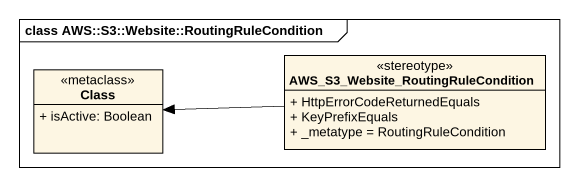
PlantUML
@startuml
mainframe class AWS::S3::Website::RoutingRuleCondition
hide circle
hide empty members
skinparam classAttributeIconSize 0
class "Class" as Class_ <<metaclass>> {
  + isActive: Boolean
}
class "AWS_S3_Website_RoutingRuleCondition" as AWS_S3_Website <<stereotype>> {
  + HttpErrorCodeReturnedEquals
  + KeyPrefixEquals
  + _metatype = RoutingRuleCondition
}
AWS_S3_Website -left-> Class_
@enduml
